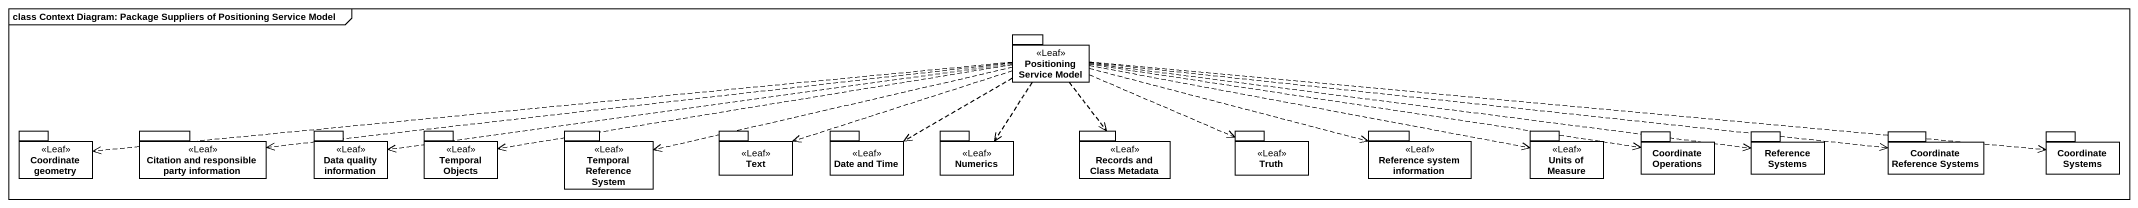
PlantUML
@startuml
mainframe class Context Diagram: Package Suppliers of Positioning Service Model
package "Positioning Service Model" as Positioning_Service_Model <<Leaf>> {
}
package "Coordinate geometry" as Coordinate_geometry <<Leaf>> {
}
package "Citation and responsible party information" as Citation_and_responsible <<Leaf>> {
}
package "Data quality information" as Data_quality_information <<Leaf>> {
}
package "Temporal Objects" as Temporal_Objects <<Leaf>> {
}
package "Temporal Reference System" as Temporal_Reference_System <<Leaf>> {
}
package Text <<Leaf>> {
}
package "Date and Time" as Date_and_Time <<Leaf>> {
}
package Numerics <<Leaf>> {
}
package "Records and Class Metadata" as Records_and_Class_Metadata <<Leaf>> {
}
package Truth <<Leaf>> {
}
package "Reference system information" as Reference_system_information <<Leaf>> {
}
package "Units of Measure" as Units_of_Measure <<Leaf>> {
}
package "Coordinate Operations" as Coordinate_Operations {
}
package "Reference Systems" as Reference_Systems {
}
package "Coordinate Reference Systems" as Coordinate_Reference_Systems {
}
package "Coordinate Systems" as Coordinate_Systems {
}
Positioning_Service_Model .left.> Coordinate_geometry
Positioning_Service_Model .left.> Citation_and_responsible
Positioning_Service_Model .left.> Data_quality_information
Positioning_Service_Model .left.> Temporal_Objects
Positioning_Service_Model .left.> Temporal_Reference_System
Positioning_Service_Model .left.> Text
Positioning_Service_Model .left.> Date_and_Time
Positioning_Service_Model ..> Numerics
Positioning_Service_Model ..> Records_and_Class_Metadata
Positioning_Service_Model .right.> Truth
Positioning_Service_Model .right.> Reference_system_information
Positioning_Service_Model .right.> Units_of_Measure
Positioning_Service_Model .right.> Coordinate_Operations
Positioning_Service_Model .right.> Reference_Systems
Positioning_Service_Model .right.> Coordinate_Reference_Systems
Positioning_Service_Model .right.> Coordinate_Systems
@enduml
